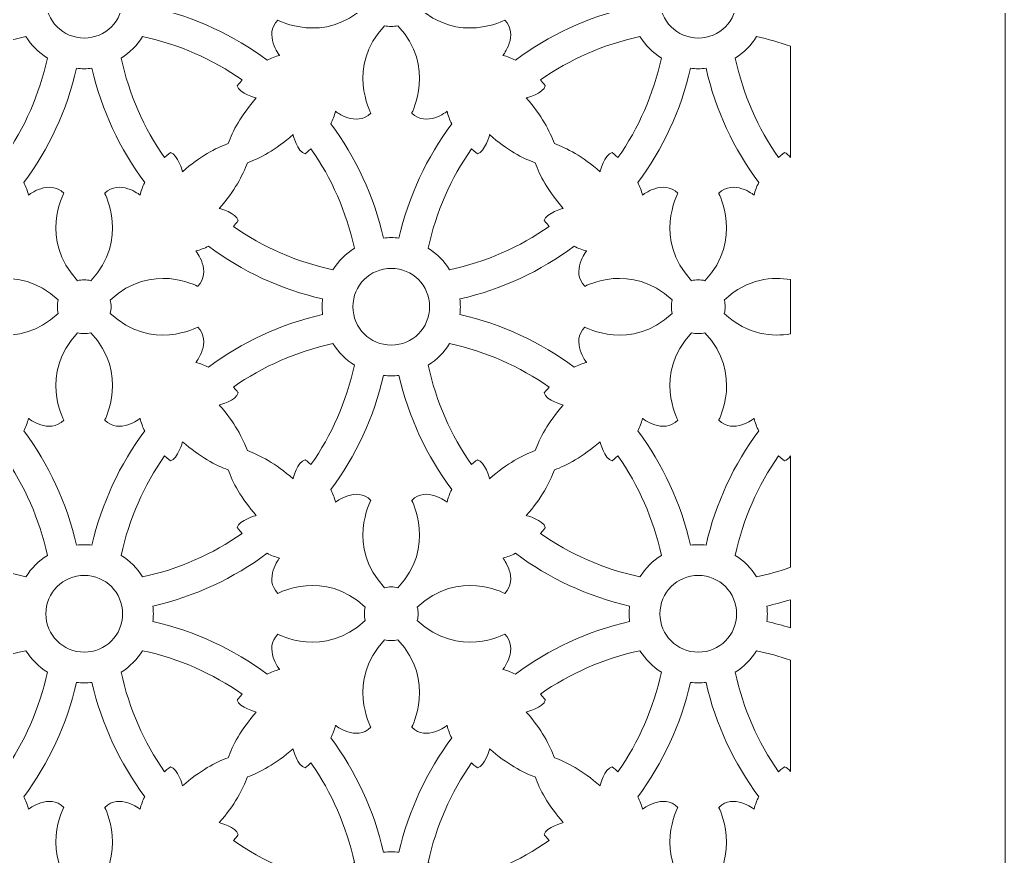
# Model space of a CAD drawing. Header units: centimetres. Extents: x -9.3 to 7.4, y -14.2 to 13.8.
# Drawn here: x 3.287 to 7.376, y -7.536 to -4.067 of the extents above; entities that cross this region are included whole.
import ezdxf

# ---------------------------------------------------------------- set-up
doc = ezdxf.new("R2010")
doc.units = ezdxf.units.CM
doc.header["$MEASUREMENT"] = 0
doc.layers.add('layer 1', color=7, linetype='Continuous')

msp = doc.modelspace()

# ---------------------------------------------------------------- linework, layer by layer
at = {"layer": 'layer 1', "color": 242, "lineweight": 9}
for points, knots in [([(7.37552, 13.84713), (4.82831, 13.84713), (2.28109, 13.84713), (-0.26612, 13.84713), (-0.26612, 13.84713), (-0.26612, 5.33379), (-0.26612, -3.17955), (-0.26612, -11.69289), (-0.26612, -11.69289), (-0.26609, -11.69289), (-0.26607, -11.69289), (-0.26605, -11.69289), (-0.26605, -11.69289), (-0.26605, -12.51932), (-0.26605, -13.34575), (-0.26605, -14.17218), (-0.26605, -14.17218), (0.03112, -14.17218), (0.32829, -14.17218), (0.62547, -14.17218), (0.62547, -14.17218), (0.62547, -14.04482), (0.62547, -13.91746), (0.62547, -13.79009), (0.62547, -13.79009), (0.93981, -13.79009), (1.25416, -13.79009), (1.56851, -13.79009), (1.56851, -13.79009), (1.56851, -13.54122), (1.56851, -13.29235), (1.56851, -13.04347), (1.56851, -13.04347), (1.69568, -13.04094), (1.82285, -13.0384), (1.95002, -13.03586), (1.95002, -13.03586), (1.97261, -13.10026), (2.0022, -13.1561), (2.05134, -13.20539), (2.05134, -13.20539), (2.09946, -13.25366), (2.14918, -13.28349), (2.20758, -13.29707), (2.20758, -13.29707), (2.28487, -13.31504), (2.3665, -13.30722), (2.42855, -13.25309), (2.42855, -13.25309), (2.48859, -13.20069), (2.52323, -13.11678), (2.53568, -13.03673), (2.53568, -13.03673), (2.57121, -13.04032), (2.60143, -13.03949), (2.62993, -13.03541), (2.62993, -13.03541), (2.77215, -13.01506), (2.83933, -12.92507), (2.85133, -12.78937), (2.85133, -12.78937), (2.85428, -12.75611), (2.85193, -12.72328), (2.84137, -12.69438), (2.84137, -12.69438), (2.84361, -12.69494), (2.84584, -12.6955), (2.84807, -12.69605), (2.84807, -12.69605), (2.89827, -12.71341), (2.94845, -12.73076), (2.99864, -12.74811), (2.99864, -12.74811), (3.02875, -13.05564), (3.26623, -13.29507), (3.55473, -13.29507), (3.55473, -13.29507), (3.84323, -13.29507), (4.08071, -13.05564), (4.11083, -12.74811), (4.11083, -12.74811), (4.16101, -12.73076), (4.2112, -12.71341), (4.26138, -12.69605), (4.26138, -12.69605), (4.26362, -12.6955), (4.26586, -12.69494), (4.26808, -12.69438), (4.26808, -12.69438), (4.25752, -12.72328), (4.25518, -12.75611), (4.25812, -12.78937), (4.25812, -12.78937), (4.27013, -12.92507), (4.33731, -13.01506), (4.47953, -13.03541), (4.47953, -13.03541), (4.50803, -13.03949), (4.53825, -13.04032), (4.57378, -13.03673), (4.57378, -13.03673), (4.58622, -13.11678), (4.62087, -13.20069), (4.68092, -13.25309), (4.68092, -13.25309), (4.74297, -13.30722), (4.82459, -13.31504), (4.90189, -13.29707), (4.90189, -13.29707), (4.96028, -13.28349), (5.01001, -13.25366), (5.05812, -13.20539), (5.05812, -13.20539), (5.10726, -13.1561), (5.13685, -13.10026), (5.15944, -13.03586), (5.15944, -13.03586), (5.28661, -13.0384), (5.41378, -13.04094), (5.54095, -13.04347), (5.54095, -13.04347), (5.54095, -13.29235), (5.54095, -13.54122), (5.54095, -13.79009), (5.54095, -13.79009), (5.8553, -13.79009), (6.16965, -13.79009), (6.48399, -13.79009), (6.48399, -13.79009), (6.48399, -13.91746), (6.48399, -14.04482), (6.48399, -14.17218), (6.48399, -14.17218), (6.78116, -14.17218), (7.07834, -14.17218), (7.37552, -14.17218), (7.37552, -14.17218), (7.37552, -13.34575), (7.37552, -12.51932), (7.37552, -11.69289), (7.37552, -11.69289), (7.37552, -3.17955), (7.37552, 5.33379), (7.37552, 13.84713)], [0, 0, 0, 0, 0.027027, 0.027027, 0.027027, 0.027027, 0.0540541, 0.0540541, 0.0540541, 0.0540541, 0.0810811, 0.0810811, 0.0810811, 0.0810811, 0.1081081, 0.1081081, 0.1081081, 0.1081081, 0.1351351, 0.1351351, 0.1351351, 0.1351351, 0.1621622, 0.1621622, 0.1621622, 0.1621622, 0.1891892, 0.1891892, 0.1891892, 0.1891892, 0.2162162, 0.2162162, 0.2162162, 0.2162162, 0.2432432, 0.2432432, 0.2432432, 0.2432432, 0.2702703, 0.2702703, 0.2702703, 0.2702703, 0.2972973, 0.2972973, 0.2972973, 0.2972973, 0.3243243, 0.3243243, 0.3243243, 0.3243243, 0.3513514, 0.3513514, 0.3513514, 0.3513514, 0.3783784, 0.3783784, 0.3783784, 0.3783784, 0.4054054, 0.4054054, 0.4054054, 0.4054054, 0.4324324, 0.4324324, 0.4324324, 0.4324324, 0.4594595, 0.4594595, 0.4594595, 0.4594595, 0.4864865, 0.4864865, 0.4864865, 0.4864865, 0.5135135, 0.5135135, 0.5135135, 0.5135135, 0.5405405, 0.5405405, 0.5405405, 0.5405405, 0.5675676, 0.5675676, 0.5675676, 0.5675676, 0.5945946, 0.5945946, 0.5945946, 0.5945946, 0.6216216, 0.6216216, 0.6216216, 0.6216216, 0.6486486, 0.6486486, 0.6486486, 0.6486486, 0.6756757, 0.6756757, 0.6756757, 0.6756757, 0.7027027, 0.7027027, 0.7027027, 0.7027027, 0.7297297, 0.7297297, 0.7297297, 0.7297297, 0.7567568, 0.7567568, 0.7567568, 0.7567568, 0.7837838, 0.7837838, 0.7837838, 0.7837838, 0.8108108, 0.8108108, 0.8108108, 0.8108108, 0.8378378, 0.8378378, 0.8378378, 0.8378378, 0.8648649, 0.8648649, 0.8648649, 0.8648649, 0.8918919, 0.8918919, 0.8918919, 0.8918919, 0.9189189, 0.9189189, 0.9189189, 0.9189189, 0.9459459, 0.9459459, 0.9459459, 0.9459459, 1, 1, 1, 1]), ([(4.31343, -3.73254), (4.17448, -3.83579), (4.0138, -3.91143), (3.83947, -3.95127), (3.83947, -3.95127), (3.84063, -3.96181), (3.84127, -3.97251), (3.84127, -3.98334), (3.84127, -3.98334), (3.84127, -3.99418), (3.84063, -4.00487), (3.83947, -4.01541), (3.83947, -4.01541), (4.0138, -4.05524), (4.17448, -4.1309), (4.31343, -4.23415), (4.31343, -4.23415), (4.32965, -4.2258), (4.34696, -4.21894), (4.36513, -4.21465), (4.36513, -4.21465), (4.36513, -4.21465), (4.29732, -4.12849), (4.35781, -4.06803), (4.35781, -4.06803), (4.35781, -4.06803), (4.54902, -4.17147), (4.72034, -4.01121), (4.72034, -4.01121), (4.71565, -3.99294), (4.71562, -3.97375), (4.72031, -3.95549), (4.72031, -3.95549), (4.54901, -3.79523), (4.35779, -3.89865), (4.35779, -3.89865), (4.35779, -3.89865), (4.29732, -3.83819), (4.36513, -3.75205), (4.36513, -3.75205), (4.36513, -3.75205), (4.34696, -3.74776), (4.32965, -3.74089), (4.31343, -3.73254)], [0, 0, 0, 0, 0.0833333, 0.0833333, 0.0833333, 0.0833333, 0.1666667, 0.1666667, 0.1666667, 0.1666667, 0.25, 0.25, 0.25, 0.25, 0.3333333, 0.3333333, 0.3333333, 0.3333333, 0.4166667, 0.4166667, 0.4166667, 0.4166667, 0.5, 0.5, 0.5, 0.5, 0.5833333, 0.5833333, 0.5833333, 0.5833333, 0.6666667, 0.6666667, 0.6666667, 0.6666667, 0.75, 0.75, 0.75, 0.75, 0.8333333, 0.8333333, 0.8333333, 0.8333333, 1, 1, 1, 1]), ([(5.34318, -4.23415), (5.48213, -4.1309), (5.64281, -4.05524), (5.81715, -4.01541), (5.81715, -4.01541), (5.81597, -4.00487), (5.81535, -3.99418), (5.81535, -3.98334), (5.81535, -3.98334), (5.81535, -3.97251), (5.81597, -3.96181), (5.81715, -3.95127), (5.81715, -3.95127), (5.64281, -3.91143), (5.48213, -3.83581), (5.34318, -3.73254), (5.34318, -3.73254), (5.32698, -3.74088), (5.30964, -3.74775), (5.29148, -3.75205), (5.29148, -3.75205), (5.29148, -3.75205), (5.35929, -3.83819), (5.29881, -3.89865), (5.29881, -3.89865), (5.29881, -3.89865), (5.1076, -3.79521), (4.93629, -3.95547), (4.93629, -3.95547), (4.94096, -3.97372), (4.94097, -3.99294), (4.93629, -4.01121), (4.93629, -4.01121), (5.10759, -4.17147), (5.29881, -4.06802), (5.29881, -4.06802), (5.29881, -4.06802), (5.35929, -4.12849), (5.29148, -4.21464), (5.29148, -4.21464), (5.29148, -4.21464), (5.30964, -4.21894), (5.32698, -4.2258), (5.34318, -4.23415)], [0, 0, 0, 0, 0.0833333, 0.0833333, 0.0833333, 0.0833333, 0.1666667, 0.1666667, 0.1666667, 0.1666667, 0.25, 0.25, 0.25, 0.25, 0.3333333, 0.3333333, 0.3333333, 0.3333333, 0.4166667, 0.4166667, 0.4166667, 0.4166667, 0.5, 0.5, 0.5, 0.5, 0.5833333, 0.5833333, 0.5833333, 0.5833333, 0.6666667, 0.6666667, 0.6666667, 0.6666667, 0.75, 0.75, 0.75, 0.75, 0.8333333, 0.8333333, 0.8333333, 0.8333333, 1, 1, 1, 1]), ([(3.55469, -4.14254), (3.46678, -4.14254), (3.3955, -4.07125), (3.3955, -3.98334), (3.3955, -3.98334), (3.3955, -3.89542), (3.46678, -3.82415), (3.55469, -3.82415), (3.55469, -3.82415), (3.64261, -3.82415), (3.71391, -3.89542), (3.71391, -3.98334), (3.71391, -3.98334), (3.71391, -4.07125), (3.64261, -4.14254), (3.55469, -4.14254)], [0, 0, 0, 0, 0.2, 0.2, 0.2, 0.2, 0.4, 0.4, 0.4, 0.4, 0.6, 0.6, 0.6, 0.6, 1, 1, 1, 1]), ([(6.10192, -4.14254), (6.18981, -4.14254), (6.26111, -4.07125), (6.26111, -3.98334), (6.26111, -3.98334), (6.26111, -3.89542), (6.18981, -3.82415), (6.10192, -3.82415), (6.10192, -3.82415), (6.01399, -3.82415), (5.9427, -3.89542), (5.9427, -3.98334), (5.9427, -3.98334), (5.9427, -4.07125), (6.01399, -4.14254), (6.10192, -4.14254)], [0, 0, 0, 0, 0.2, 0.2, 0.2, 0.2, 0.4, 0.4, 0.4, 0.4, 0.6, 0.6, 0.6, 0.6, 1, 1, 1, 1]), ([(4.8283, -4.97038), (4.83914, -4.97038), (4.84983, -4.971), (4.86035, -4.97217), (4.86035, -4.97217), (4.90019, -4.79785), (4.97584, -4.63715), (5.07911, -4.4982), (5.07911, -4.4982), (5.07076, -4.482), (5.06389, -4.46468), (5.0596, -4.44652), (5.0596, -4.44652), (5.0596, -4.44652), (4.97346, -4.51431), (4.91299, -4.45385), (4.91299, -4.45385), (4.91299, -4.45385), (5.01641, -4.26264), (4.85617, -4.09134), (4.85617, -4.09134), (4.8379, -4.09601), (4.81871, -4.096), (4.80043, -4.09131), (4.80043, -4.09131), (4.64017, -4.26261), (4.7436, -4.45385), (4.7436, -4.45385), (4.7436, -4.45385), (4.68315, -4.51431), (4.597, -4.44652), (4.597, -4.44652), (4.597, -4.44652), (4.59271, -4.46468), (4.58585, -4.482), (4.57752, -4.4982), (4.57752, -4.4982), (4.68077, -4.63715), (4.75642, -4.79785), (4.79626, -4.97217), (4.79626, -4.97217), (4.80678, -4.971), (4.81747, -4.97038), (4.8283, -4.97038)], [0, 0, 0, 0, 0.0833333, 0.0833333, 0.0833333, 0.0833333, 0.1666667, 0.1666667, 0.1666667, 0.1666667, 0.25, 0.25, 0.25, 0.25, 0.3333333, 0.3333333, 0.3333333, 0.3333333, 0.4166667, 0.4166667, 0.4166667, 0.4166667, 0.5, 0.5, 0.5, 0.5, 0.5833333, 0.5833333, 0.5833333, 0.5833333, 0.6666667, 0.6666667, 0.6666667, 0.6666667, 0.75, 0.75, 0.75, 0.75, 0.8333333, 0.8333333, 0.8333333, 0.8333333, 1, 1, 1, 1]), ([(2.89961, -4.31645), (3.02194, -4.23106), (3.16169, -4.16896), (3.31249, -4.13649), (3.31249, -4.13649), (3.3352, -4.17235), (3.36567, -4.20281), (3.40153, -4.22554), (3.40153, -4.22554), (3.36908, -4.37633), (3.30696, -4.51611), (3.22158, -4.63844), (3.22158, -4.63844), (3.20702, -4.62521), (3.19694, -4.61784), (3.19694, -4.61784), (3.19694, -4.61784), (3.16579, -4.62517), (3.14702, -4.69708), (3.14702, -4.69708), (3.14702, -4.69708), (3.07497, -4.63303), (3.0087, -4.5987), (2.95776, -4.58028), (2.95776, -4.58028), (2.93934, -4.52934), (2.905, -4.46308), (2.84096, -4.39101), (2.84096, -4.39101), (2.84096, -4.39101), (2.91287, -4.37225), (2.92021, -4.34109), (2.92021, -4.34109), (2.92021, -4.34109), (2.91284, -4.33101), (2.89961, -4.31645)], [0, 0, 0, 0, 0.1, 0.1, 0.1, 0.1, 0.2, 0.2, 0.2, 0.2, 0.3, 0.3, 0.3, 0.3, 0.4, 0.4, 0.4, 0.4, 0.5, 0.5, 0.5, 0.5, 0.6, 0.6, 0.6, 0.6, 0.7, 0.7, 0.7, 0.7, 0.8, 0.8, 0.8, 0.8, 1, 1, 1, 1]), ([(4.2098, -4.31645), (4.08748, -4.23106), (3.94771, -4.16896), (3.79691, -4.13649), (3.79691, -4.13649), (3.77418, -4.17235), (3.74371, -4.20281), (3.70787, -4.22554), (3.70787, -4.22554), (3.74032, -4.37633), (3.80244, -4.51611), (3.88782, -4.63843), (3.88782, -4.63843), (3.90238, -4.62521), (3.91245, -4.61784), (3.91245, -4.61784), (3.91245, -4.61784), (3.94361, -4.62517), (3.96237, -4.69708), (3.96237, -4.69708), (3.96237, -4.69708), (4.03444, -4.63303), (4.1007, -4.5987), (4.15166, -4.58028), (4.15166, -4.58028), (4.17006, -4.52934), (4.20439, -4.46308), (4.26844, -4.39101), (4.26844, -4.39101), (4.26844, -4.39101), (4.19653, -4.37225), (4.1892, -4.34109), (4.1892, -4.34109), (4.1892, -4.34109), (4.19658, -4.33101), (4.2098, -4.31645)], [0, 0, 0, 0, 0.1, 0.1, 0.1, 0.1, 0.2, 0.2, 0.2, 0.2, 0.3, 0.3, 0.3, 0.3, 0.4, 0.4, 0.4, 0.4, 0.5, 0.5, 0.5, 0.5, 0.6, 0.6, 0.6, 0.6, 0.7, 0.7, 0.7, 0.7, 0.8, 0.8, 0.8, 0.8, 1, 1, 1, 1]), ([(5.44682, -4.31645), (5.56914, -4.23106), (5.70892, -4.16896), (5.85969, -4.13649), (5.85969, -4.13649), (5.88242, -4.17235), (5.9129, -4.20281), (5.94874, -4.22554), (5.94874, -4.22554), (5.91628, -4.37633), (5.85417, -4.51611), (5.76879, -4.63844), (5.76879, -4.63844), (5.75422, -4.62521), (5.74416, -4.61784), (5.74416, -4.61784), (5.74416, -4.61784), (5.71301, -4.62517), (5.69422, -4.69708), (5.69422, -4.69708), (5.69422, -4.69708), (5.62217, -4.63303), (5.55592, -4.5987), (5.50497, -4.58028), (5.50497, -4.58028), (5.48656, -4.52934), (5.45221, -4.46308), (5.38816, -4.39101), (5.38816, -4.39101), (5.38816, -4.39101), (5.46009, -4.37225), (5.46742, -4.34109), (5.46742, -4.34109), (5.46742, -4.34109), (5.46004, -4.33101), (5.44682, -4.31645)], [0, 0, 0, 0, 0.1, 0.1, 0.1, 0.1, 0.2, 0.2, 0.2, 0.2, 0.3, 0.3, 0.3, 0.3, 0.4, 0.4, 0.4, 0.4, 0.5, 0.5, 0.5, 0.5, 0.6, 0.6, 0.6, 0.6, 0.7, 0.7, 0.7, 0.7, 0.8, 0.8, 0.8, 0.8, 1, 1, 1, 1]), ([(6.484, -4.6379), (6.484, -4.48396), (6.484, -4.33003), (6.484, -4.17611), (6.484, -4.17611), (6.43861, -4.16005), (6.39191, -4.14679), (6.34412, -4.13649), (6.34412, -4.13649), (6.32141, -4.17235), (6.29094, -4.20281), (6.25508, -4.22554), (6.25508, -4.22554), (6.28753, -4.37633), (6.34966, -4.51611), (6.43504, -4.63843), (6.43504, -4.63843), (6.4496, -4.62521), (6.45966, -4.61784), (6.45966, -4.61784), (6.45966, -4.61784), (6.46892, -4.62001), (6.4771, -4.62789), (6.484, -4.6379)], [0, 0, 0, 0, 0.1428571, 0.1428571, 0.1428571, 0.1428571, 0.2857143, 0.2857143, 0.2857143, 0.2857143, 0.4285714, 0.4285714, 0.4285714, 0.4285714, 0.5714286, 0.5714286, 0.5714286, 0.5714286, 0.7142857, 0.7142857, 0.7142857, 0.7142857, 1, 1, 1, 1]), ([(3.30389, -4.74205), (3.40714, -4.60312), (3.48278, -4.44242), (3.52263, -4.2681), (3.52263, -4.2681), (3.53315, -4.26927), (3.54385, -4.26991), (3.55469, -4.26991), (3.55469, -4.26991), (3.56554, -4.26991), (3.57624, -4.26929), (3.58678, -4.2681), (3.58678, -4.2681), (3.62661, -4.44242), (3.70227, -4.60312), (3.80551, -4.74205), (3.80551, -4.74205), (3.79716, -4.75827), (3.7903, -4.77559), (3.786, -4.79377), (3.786, -4.79377), (3.786, -4.79377), (3.69986, -4.72596), (3.63939, -4.78645), (3.63939, -4.78645), (3.63939, -4.78645), (3.74283, -4.97766), (3.58258, -5.14897), (3.58258, -5.14897), (3.56431, -5.14429), (3.54511, -5.14429), (3.52684, -5.14897), (3.52684, -5.14897), (3.36657, -4.97767), (3.47003, -4.78645), (3.47003, -4.78645), (3.47003, -4.78645), (3.40954, -4.72596), (3.32341, -4.79377), (3.32341, -4.79377), (3.32341, -4.79377), (3.31911, -4.77559), (3.31224, -4.75827), (3.30389, -4.74205)], [0, 0, 0, 0, 0.0833333, 0.0833333, 0.0833333, 0.0833333, 0.1666667, 0.1666667, 0.1666667, 0.1666667, 0.25, 0.25, 0.25, 0.25, 0.3333333, 0.3333333, 0.3333333, 0.3333333, 0.4166667, 0.4166667, 0.4166667, 0.4166667, 0.5, 0.5, 0.5, 0.5, 0.5833333, 0.5833333, 0.5833333, 0.5833333, 0.6666667, 0.6666667, 0.6666667, 0.6666667, 0.75, 0.75, 0.75, 0.75, 0.8333333, 0.8333333, 0.8333333, 0.8333333, 1, 1, 1, 1]), ([(5.8511, -4.74207), (5.95434, -4.60312), (6.03, -4.44242), (6.06983, -4.2681), (6.06983, -4.2681), (6.08037, -4.26929), (6.09106, -4.26991), (6.10192, -4.26991), (6.10192, -4.26991), (6.11276, -4.26991), (6.12344, -4.26929), (6.13399, -4.2681), (6.13399, -4.2681), (6.17382, -4.44242), (6.24947, -4.60312), (6.35272, -4.74205), (6.35272, -4.74205), (6.34437, -4.75827), (6.3375, -4.77559), (6.3332, -4.79377), (6.3332, -4.79377), (6.3332, -4.79377), (6.24707, -4.72596), (6.18659, -4.78645), (6.18659, -4.78645), (6.18659, -4.78645), (6.29004, -4.97766), (6.12978, -5.14897), (6.12978, -5.14897), (6.11152, -5.14429), (6.09231, -5.14429), (6.07406, -5.14897), (6.07406, -5.14897), (5.91378, -4.97767), (6.01723, -4.78645), (6.01723, -4.78645), (6.01723, -4.78645), (5.95675, -4.72596), (5.87061, -4.79377), (5.87061, -4.79377), (5.87061, -4.79377), (5.86631, -4.77559), (5.85946, -4.75827), (5.8511, -4.74207)], [0, 0, 0, 0, 0.0833333, 0.0833333, 0.0833333, 0.0833333, 0.1666667, 0.1666667, 0.1666667, 0.1666667, 0.25, 0.25, 0.25, 0.25, 0.3333333, 0.3333333, 0.3333333, 0.3333333, 0.4166667, 0.4166667, 0.4166667, 0.4166667, 0.5, 0.5, 0.5, 0.5, 0.5833333, 0.5833333, 0.5833333, 0.5833333, 0.6666667, 0.6666667, 0.6666667, 0.6666667, 0.75, 0.75, 0.75, 0.75, 0.8333333, 0.8333333, 0.8333333, 0.8333333, 1, 1, 1, 1]), ([(4.5861, -5.1038), (4.60883, -5.06794), (4.6393, -5.03745), (4.67517, -5.01472), (4.67517, -5.01472), (4.6427, -4.86393), (4.58058, -4.72418), (4.4952, -4.60185), (4.4952, -4.60185), (4.48063, -4.61506), (4.47056, -4.62245), (4.47056, -4.62245), (4.47056, -4.62245), (4.4394, -4.61512), (4.42064, -4.54319), (4.42064, -4.54319), (4.42064, -4.54319), (4.34857, -4.60725), (4.28231, -4.64159), (4.23137, -4.66001), (4.23137, -4.66001), (4.21295, -4.71096), (4.1786, -4.77722), (4.11455, -4.84927), (4.11455, -4.84927), (4.11455, -4.84927), (4.18648, -4.86804), (4.19381, -4.89919), (4.19381, -4.89919), (4.19381, -4.89919), (4.18643, -4.90927), (4.17321, -4.92384), (4.17321, -4.92384), (4.29554, -5.00921), (4.43531, -5.07134), (4.5861, -5.1038)], [0, 0, 0, 0, 0.1, 0.1, 0.1, 0.1, 0.2, 0.2, 0.2, 0.2, 0.3, 0.3, 0.3, 0.3, 0.4, 0.4, 0.4, 0.4, 0.5, 0.5, 0.5, 0.5, 0.6, 0.6, 0.6, 0.6, 0.7, 0.7, 0.7, 0.7, 0.8, 0.8, 0.8, 0.8, 1, 1, 1, 1]), ([(5.07052, -5.1038), (5.04778, -5.06794), (5.01731, -5.03745), (4.98145, -5.01472), (4.98145, -5.01472), (5.01391, -4.86393), (5.07604, -4.72418), (5.16142, -4.60185), (5.16142, -4.60185), (5.17597, -4.61508), (5.18605, -4.62245), (5.18605, -4.62245), (5.18605, -4.62245), (5.21721, -4.61512), (5.23599, -4.54319), (5.23599, -4.54319), (5.23599, -4.54319), (5.30804, -4.60725), (5.3743, -4.64159), (5.42526, -4.66001), (5.42526, -4.66001), (5.44367, -4.71096), (5.478, -4.77722), (5.54205, -4.84927), (5.54205, -4.84927), (5.54205, -4.84927), (5.47013, -4.86804), (5.4628, -4.89919), (5.4628, -4.89919), (5.4628, -4.89919), (5.47017, -4.90927), (5.4834, -4.92384), (5.4834, -4.92384), (5.36107, -5.00922), (5.2213, -5.07134), (5.07052, -5.1038)], [0, 0, 0, 0, 0.1, 0.1, 0.1, 0.1, 0.2, 0.2, 0.2, 0.2, 0.3, 0.3, 0.3, 0.3, 0.4, 0.4, 0.4, 0.4, 0.5, 0.5, 0.5, 0.5, 0.6, 0.6, 0.6, 0.6, 0.7, 0.7, 0.7, 0.7, 0.8, 0.8, 0.8, 0.8, 1, 1, 1, 1]), ([(2.56766, -5.25694), (2.56766, -5.2461), (2.56702, -5.2354), (2.56586, -5.22489), (2.56586, -5.22489), (2.74019, -5.18504), (2.90088, -5.1094), (3.03982, -5.00614), (3.03982, -5.00614), (3.05603, -5.01449), (3.07337, -5.02135), (3.09153, -5.02565), (3.09153, -5.02565), (3.09153, -5.02565), (3.02371, -5.11179), (3.08421, -5.17226), (3.08421, -5.17226), (3.08421, -5.17226), (3.27541, -5.06881), (3.44672, -5.22907), (3.44672, -5.22907), (3.44204, -5.24733), (3.44204, -5.26655), (3.44672, -5.28481), (3.44672, -5.28481), (3.27543, -5.44508), (3.08421, -5.34162), (3.08421, -5.34162), (3.08421, -5.34162), (3.02371, -5.4021), (3.09153, -5.48824), (3.09153, -5.48824), (3.09153, -5.48824), (3.07337, -5.49253), (3.05603, -5.49939), (3.03982, -5.50776), (3.03982, -5.50776), (2.90087, -5.40449), (2.74019, -5.32884), (2.56586, -5.289), (2.56586, -5.289), (2.56702, -5.27848), (2.56766, -5.26778), (2.56766, -5.25694)], [0, 0, 0, 0, 0.0833333, 0.0833333, 0.0833333, 0.0833333, 0.1666667, 0.1666667, 0.1666667, 0.1666667, 0.25, 0.25, 0.25, 0.25, 0.3333333, 0.3333333, 0.3333333, 0.3333333, 0.4166667, 0.4166667, 0.4166667, 0.4166667, 0.5, 0.5, 0.5, 0.5, 0.5833333, 0.5833333, 0.5833333, 0.5833333, 0.6666667, 0.6666667, 0.6666667, 0.6666667, 0.75, 0.75, 0.75, 0.75, 0.8333333, 0.8333333, 0.8333333, 0.8333333, 1, 1, 1, 1]), ([(4.06958, -5.00614), (4.20852, -5.1094), (4.36921, -5.18504), (4.54354, -5.22489), (4.54354, -5.22489), (4.54236, -5.2354), (4.54174, -5.2461), (4.54174, -5.25694), (4.54174, -5.25694), (4.54174, -5.26778), (4.54236, -5.27848), (4.54354, -5.289), (4.54354, -5.289), (4.36921, -5.32884), (4.20852, -5.40448), (4.06958, -5.50776), (4.06958, -5.50776), (4.05338, -5.49939), (4.03604, -5.49253), (4.01788, -5.48824), (4.01788, -5.48824), (4.01788, -5.48824), (4.08567, -5.4021), (4.0252, -5.34163), (4.0252, -5.34163), (4.0252, -5.34163), (3.83399, -5.44508), (3.66267, -5.28481), (3.66267, -5.28481), (3.66736, -5.26655), (3.66737, -5.24736), (3.66269, -5.22909), (3.66269, -5.22909), (3.83399, -5.06883), (4.0252, -5.17226), (4.0252, -5.17226), (4.0252, -5.17226), (4.08567, -5.11179), (4.01788, -5.02565), (4.01788, -5.02565), (4.01788, -5.02565), (4.03604, -5.02135), (4.05338, -5.01449), (4.06958, -5.00614)], [0, 0, 0, 0, 0.0833333, 0.0833333, 0.0833333, 0.0833333, 0.1666667, 0.1666667, 0.1666667, 0.1666667, 0.25, 0.25, 0.25, 0.25, 0.3333333, 0.3333333, 0.3333333, 0.3333333, 0.4166667, 0.4166667, 0.4166667, 0.4166667, 0.5, 0.5, 0.5, 0.5, 0.5833333, 0.5833333, 0.5833333, 0.5833333, 0.6666667, 0.6666667, 0.6666667, 0.6666667, 0.75, 0.75, 0.75, 0.75, 0.8333333, 0.8333333, 0.8333333, 0.8333333, 1, 1, 1, 1]), ([(5.11487, -5.25694), (5.11487, -5.2461), (5.11425, -5.2354), (5.11306, -5.22489), (5.11306, -5.22489), (5.2874, -5.18504), (5.44809, -5.1094), (5.58703, -5.00614), (5.58703, -5.00614), (5.60324, -5.01449), (5.62057, -5.02135), (5.63873, -5.02565), (5.63873, -5.02565), (5.63873, -5.02565), (5.57093, -5.11179), (5.63141, -5.17226), (5.63141, -5.17226), (5.63141, -5.17226), (5.82261, -5.06881), (5.99395, -5.22907), (5.99395, -5.22907), (5.98926, -5.24733), (5.98925, -5.26655), (5.99395, -5.28481), (5.99395, -5.28481), (5.82263, -5.44508), (5.63141, -5.34162), (5.63141, -5.34162), (5.63141, -5.34162), (5.57093, -5.4021), (5.63873, -5.48824), (5.63873, -5.48824), (5.63873, -5.48824), (5.62057, -5.49253), (5.60324, -5.49939), (5.58703, -5.50776), (5.58703, -5.50776), (5.44808, -5.40449), (5.2874, -5.32884), (5.11306, -5.289), (5.11306, -5.289), (5.11425, -5.27848), (5.11487, -5.26778), (5.11487, -5.25694)], [0, 0, 0, 0, 0.0833333, 0.0833333, 0.0833333, 0.0833333, 0.1666667, 0.1666667, 0.1666667, 0.1666667, 0.25, 0.25, 0.25, 0.25, 0.3333333, 0.3333333, 0.3333333, 0.3333333, 0.4166667, 0.4166667, 0.4166667, 0.4166667, 0.5, 0.5, 0.5, 0.5, 0.5833333, 0.5833333, 0.5833333, 0.5833333, 0.6666667, 0.6666667, 0.6666667, 0.6666667, 0.75, 0.75, 0.75, 0.75, 0.8333333, 0.8333333, 0.8333333, 0.8333333, 1, 1, 1, 1]), ([(4.6691, -5.25694), (4.6691, -5.16903), (4.7404, -5.09774), (4.8283, -5.09774), (4.8283, -5.09774), (4.91623, -5.09774), (4.9875, -5.16903), (4.9875, -5.25694), (4.9875, -5.25694), (4.9875, -5.34485), (4.91623, -5.41615), (4.8283, -5.41615), (4.8283, -5.41615), (4.7404, -5.41615), (4.6691, -5.34485), (4.6691, -5.25694)], [0, 0, 0, 0, 0.2, 0.2, 0.2, 0.2, 0.4, 0.4, 0.4, 0.4, 0.6, 0.6, 0.6, 0.6, 1, 1, 1, 1]), ([(6.484, -5.36966), (6.484, -5.29451), (6.484, -5.21937), (6.484, -5.14422), (6.484, -5.14422), (6.4125, -5.13203), (6.30794, -5.13736), (6.2099, -5.22909), (6.2099, -5.22909), (6.21459, -5.24736), (6.21456, -5.26655), (6.20987, -5.28481), (6.20987, -5.28481), (6.30794, -5.37654), (6.41248, -5.38187), (6.484, -5.36966)], [0, 0, 0, 0, 0.2, 0.2, 0.2, 0.2, 0.4, 0.4, 0.4, 0.4, 0.6, 0.6, 0.6, 0.6, 1, 1, 1, 1]), ([(3.80551, -5.77184), (3.70227, -5.91078), (3.62661, -6.07145), (3.58678, -6.24579), (3.58678, -6.24579), (3.57624, -6.24461), (3.56554, -6.24399), (3.55469, -6.24399), (3.55469, -6.24399), (3.54385, -6.24399), (3.53315, -6.24461), (3.52263, -6.24579), (3.52263, -6.24579), (3.48278, -6.07145), (3.40716, -5.91077), (3.30389, -5.77183), (3.30389, -5.77183), (3.31224, -5.75563), (3.31911, -5.73828), (3.32341, -5.72012), (3.32341, -5.72012), (3.32341, -5.72012), (3.40954, -5.78792), (3.47002, -5.72744), (3.47002, -5.72744), (3.47002, -5.72744), (3.36658, -5.53625), (3.52684, -5.36494), (3.52684, -5.36494), (3.54511, -5.36962), (3.5643, -5.36961), (3.58256, -5.36491), (3.58256, -5.36491), (3.74284, -5.53622), (3.63939, -5.72744), (3.63939, -5.72744), (3.63939, -5.72744), (3.69986, -5.78792), (3.786, -5.72012), (3.786, -5.72012), (3.786, -5.72012), (3.7903, -5.73828), (3.79716, -5.75563), (3.80551, -5.77184)], [0, 0, 0, 0, 0.0833333, 0.0833333, 0.0833333, 0.0833333, 0.1666667, 0.1666667, 0.1666667, 0.1666667, 0.25, 0.25, 0.25, 0.25, 0.3333333, 0.3333333, 0.3333333, 0.3333333, 0.4166667, 0.4166667, 0.4166667, 0.4166667, 0.5, 0.5, 0.5, 0.5, 0.5833333, 0.5833333, 0.5833333, 0.5833333, 0.6666667, 0.6666667, 0.6666667, 0.6666667, 0.75, 0.75, 0.75, 0.75, 0.8333333, 0.8333333, 0.8333333, 0.8333333, 1, 1, 1, 1]), ([(6.35272, -5.77184), (6.24947, -5.91078), (6.17382, -6.07145), (6.13399, -6.24579), (6.13399, -6.24579), (6.12344, -6.24461), (6.11276, -6.24399), (6.10192, -6.24399), (6.10192, -6.24399), (6.09106, -6.24399), (6.08037, -6.24461), (6.06983, -6.24579), (6.06983, -6.24579), (6.03, -6.07145), (5.95436, -5.91077), (5.8511, -5.77183), (5.8511, -5.77183), (5.85946, -5.75563), (5.86631, -5.73828), (5.87061, -5.72012), (5.87061, -5.72012), (5.87061, -5.72012), (5.95675, -5.78792), (6.01722, -5.72744), (6.01722, -5.72744), (6.01722, -5.72744), (5.9138, -5.53625), (6.07405, -5.36494), (6.07405, -5.36494), (6.09231, -5.36962), (6.11151, -5.36961), (6.12978, -5.36491), (6.12978, -5.36491), (6.29005, -5.53622), (6.18661, -5.72744), (6.18661, -5.72744), (6.18661, -5.72744), (6.24707, -5.78792), (6.3332, -5.72012), (6.3332, -5.72012), (6.3332, -5.72012), (6.3375, -5.73828), (6.34437, -5.75563), (6.35272, -5.77184)], [0, 0, 0, 0, 0.0833333, 0.0833333, 0.0833333, 0.0833333, 0.1666667, 0.1666667, 0.1666667, 0.1666667, 0.25, 0.25, 0.25, 0.25, 0.3333333, 0.3333333, 0.3333333, 0.3333333, 0.4166667, 0.4166667, 0.4166667, 0.4166667, 0.5, 0.5, 0.5, 0.5, 0.5833333, 0.5833333, 0.5833333, 0.5833333, 0.6666667, 0.6666667, 0.6666667, 0.6666667, 0.75, 0.75, 0.75, 0.75, 0.8333333, 0.8333333, 0.8333333, 0.8333333, 1, 1, 1, 1]), ([(4.5861, -5.4101), (4.60883, -5.44596), (4.6393, -5.47645), (4.67517, -5.49917), (4.67517, -5.49917), (4.6427, -5.64996), (4.58058, -5.78972), (4.4952, -5.91205), (4.4952, -5.91205), (4.48063, -5.89882), (4.47056, -5.89145), (4.47056, -5.89145), (4.47056, -5.89145), (4.4394, -5.89877), (4.42064, -5.97069), (4.42064, -5.97069), (4.42064, -5.97069), (4.34857, -5.90665), (4.28232, -5.87231), (4.23137, -5.85389), (4.23137, -5.85389), (4.21295, -5.80294), (4.1786, -5.73668), (4.11455, -5.66462), (4.11455, -5.66462), (4.11455, -5.66462), (4.18648, -5.64586), (4.19381, -5.6147), (4.19381, -5.6147), (4.19381, -5.6147), (4.18643, -5.60463), (4.17321, -5.59006), (4.17321, -5.59006), (4.29554, -5.50468), (4.43531, -5.44256), (4.5861, -5.4101)], [0, 0, 0, 0, 0.1, 0.1, 0.1, 0.1, 0.2, 0.2, 0.2, 0.2, 0.3, 0.3, 0.3, 0.3, 0.4, 0.4, 0.4, 0.4, 0.5, 0.5, 0.5, 0.5, 0.6, 0.6, 0.6, 0.6, 0.7, 0.7, 0.7, 0.7, 0.8, 0.8, 0.8, 0.8, 1, 1, 1, 1]), ([(5.07052, -5.4101), (5.04778, -5.44596), (5.01731, -5.47645), (4.98145, -5.49917), (4.98145, -5.49917), (5.01391, -5.64996), (5.07604, -5.78972), (5.16142, -5.91205), (5.16142, -5.91205), (5.17597, -5.89882), (5.18605, -5.89145), (5.18605, -5.89145), (5.18605, -5.89145), (5.21721, -5.89877), (5.23599, -5.97069), (5.23599, -5.97069), (5.23599, -5.97069), (5.30804, -5.90665), (5.3743, -5.87231), (5.42526, -5.85389), (5.42526, -5.85389), (5.44367, -5.80294), (5.478, -5.73668), (5.54205, -5.66462), (5.54205, -5.66462), (5.54205, -5.66462), (5.47013, -5.64586), (5.4628, -5.6147), (5.4628, -5.6147), (5.4628, -5.6147), (5.47017, -5.60463), (5.4834, -5.59006), (5.4834, -5.59006), (5.36107, -5.50468), (5.2213, -5.44256), (5.07052, -5.4101)], [0, 0, 0, 0, 0.1, 0.1, 0.1, 0.1, 0.2, 0.2, 0.2, 0.2, 0.3, 0.3, 0.3, 0.3, 0.4, 0.4, 0.4, 0.4, 0.5, 0.5, 0.5, 0.5, 0.6, 0.6, 0.6, 0.6, 0.7, 0.7, 0.7, 0.7, 0.8, 0.8, 0.8, 0.8, 1, 1, 1, 1]), ([(4.8283, -5.54351), (4.83914, -5.54351), (4.84983, -5.54288), (4.86035, -5.54171), (4.86035, -5.54171), (4.90019, -5.71605), (4.97584, -5.87673), (5.07911, -6.01569), (5.07911, -6.01569), (5.07076, -6.0319), (5.06389, -6.0492), (5.0596, -6.06736), (5.0596, -6.06736), (5.0596, -6.06736), (4.97346, -5.99957), (4.91297, -6.06004), (4.91297, -6.06004), (4.91297, -6.06004), (5.01644, -6.25126), (4.85616, -6.42257), (4.85616, -6.42257), (4.8379, -6.4179), (4.8187, -6.41789), (4.80043, -6.42259), (4.80043, -6.42259), (4.64017, -6.25126), (4.74362, -6.06004), (4.74362, -6.06004), (4.74362, -6.06004), (4.68315, -5.99957), (4.597, -6.06737), (4.597, -6.06737), (4.597, -6.06737), (4.59271, -6.0492), (4.58585, -6.0319), (4.57752, -6.01569), (4.57752, -6.01569), (4.68077, -5.87675), (4.75642, -5.71605), (4.79626, -5.54171), (4.79626, -5.54171), (4.80678, -5.54288), (4.81747, -5.54351), (4.8283, -5.54351)], [0, 0, 0, 0, 0.0833333, 0.0833333, 0.0833333, 0.0833333, 0.1666667, 0.1666667, 0.1666667, 0.1666667, 0.25, 0.25, 0.25, 0.25, 0.3333333, 0.3333333, 0.3333333, 0.3333333, 0.4166667, 0.4166667, 0.4166667, 0.4166667, 0.5, 0.5, 0.5, 0.5, 0.5833333, 0.5833333, 0.5833333, 0.5833333, 0.6666667, 0.6666667, 0.6666667, 0.6666667, 0.75, 0.75, 0.75, 0.75, 0.8333333, 0.8333333, 0.8333333, 0.8333333, 1, 1, 1, 1]), ([(2.8996, -6.19744), (3.02194, -6.28281), (3.16169, -6.34494), (3.31249, -6.37739), (3.31249, -6.37739), (3.3352, -6.34153), (3.36567, -6.31107), (3.40153, -6.28834), (3.40153, -6.28834), (3.36908, -6.13756), (3.30696, -5.99779), (3.22158, -5.87546), (3.22158, -5.87546), (3.20702, -5.88868), (3.19694, -5.89606), (3.19694, -5.89606), (3.19694, -5.89606), (3.16579, -5.88873), (3.14702, -5.81682), (3.14702, -5.81682), (3.14702, -5.81682), (3.07497, -5.88085), (3.0087, -5.9152), (2.95776, -5.9336), (2.95776, -5.9336), (2.93934, -5.98456), (2.905, -6.05081), (2.84096, -6.12286), (2.84096, -6.12286), (2.84096, -6.12286), (2.91287, -6.14163), (2.92021, -6.17279), (2.92021, -6.17279), (2.92021, -6.17279), (2.91282, -6.18287), (2.8996, -6.19744)], [0, 0, 0, 0, 0.1, 0.1, 0.1, 0.1, 0.2, 0.2, 0.2, 0.2, 0.3, 0.3, 0.3, 0.3, 0.4, 0.4, 0.4, 0.4, 0.5, 0.5, 0.5, 0.5, 0.6, 0.6, 0.6, 0.6, 0.7, 0.7, 0.7, 0.7, 0.8, 0.8, 0.8, 0.8, 1, 1, 1, 1]), ([(4.2098, -6.19744), (4.08748, -6.28281), (3.94771, -6.34494), (3.79691, -6.37739), (3.79691, -6.37739), (3.77418, -6.34155), (3.74371, -6.31107), (3.70787, -6.28834), (3.70787, -6.28834), (3.74032, -6.13756), (3.80244, -5.99779), (3.88782, -5.87546), (3.88782, -5.87546), (3.90238, -5.88869), (3.91245, -5.89606), (3.91245, -5.89606), (3.91245, -5.89606), (3.94361, -5.88873), (3.96237, -5.81682), (3.96237, -5.81682), (3.96237, -5.81682), (4.03444, -5.88085), (4.1007, -5.9152), (4.15164, -5.9336), (4.15164, -5.9336), (4.17006, -5.98456), (4.20439, -6.05081), (4.26844, -6.12286), (4.26844, -6.12286), (4.26844, -6.12286), (4.19653, -6.14163), (4.1892, -6.17281), (4.1892, -6.17281), (4.1892, -6.17281), (4.19658, -6.18287), (4.2098, -6.19744)], [0, 0, 0, 0, 0.1, 0.1, 0.1, 0.1, 0.2, 0.2, 0.2, 0.2, 0.3, 0.3, 0.3, 0.3, 0.4, 0.4, 0.4, 0.4, 0.5, 0.5, 0.5, 0.5, 0.6, 0.6, 0.6, 0.6, 0.7, 0.7, 0.7, 0.7, 0.8, 0.8, 0.8, 0.8, 1, 1, 1, 1]), ([(5.44681, -6.19744), (5.56914, -6.28281), (5.70892, -6.34494), (5.85969, -6.37739), (5.85969, -6.37739), (5.88242, -6.34155), (5.9129, -6.31107), (5.94874, -6.28834), (5.94874, -6.28834), (5.91628, -6.13756), (5.85417, -5.99779), (5.76879, -5.87546), (5.76879, -5.87546), (5.75422, -5.88868), (5.74416, -5.89606), (5.74416, -5.89606), (5.74416, -5.89606), (5.71301, -5.88873), (5.69422, -5.81682), (5.69422, -5.81682), (5.69422, -5.81682), (5.62217, -5.88085), (5.55592, -5.9152), (5.50497, -5.9336), (5.50497, -5.9336), (5.48656, -5.98456), (5.45221, -6.05081), (5.38816, -6.12286), (5.38816, -6.12286), (5.38816, -6.12286), (5.46009, -6.14163), (5.46741, -6.17279), (5.46741, -6.17279), (5.46741, -6.17279), (5.46004, -6.18287), (5.44681, -6.19744)], [0, 0, 0, 0, 0.1, 0.1, 0.1, 0.1, 0.2, 0.2, 0.2, 0.2, 0.3, 0.3, 0.3, 0.3, 0.4, 0.4, 0.4, 0.4, 0.5, 0.5, 0.5, 0.5, 0.6, 0.6, 0.6, 0.6, 0.7, 0.7, 0.7, 0.7, 0.8, 0.8, 0.8, 0.8, 1, 1, 1, 1]), ([(6.484, -6.33779), (6.484, -6.18385), (6.484, -6.02992), (6.484, -5.876), (6.484, -5.876), (6.4771, -5.88599), (6.46892, -5.89389), (6.45966, -5.89606), (6.45966, -5.89606), (6.45966, -5.89606), (6.4496, -5.88869), (6.43504, -5.87546), (6.43504, -5.87546), (6.34966, -5.99779), (6.28753, -6.13756), (6.25508, -6.28834), (6.25508, -6.28834), (6.29094, -6.31107), (6.32141, -6.34155), (6.34412, -6.37739), (6.34412, -6.37739), (6.39191, -6.36711), (6.43861, -6.35384), (6.484, -6.33779)], [0, 0, 0, 0, 0.1428571, 0.1428571, 0.1428571, 0.1428571, 0.2857143, 0.2857143, 0.2857143, 0.2857143, 0.4285714, 0.4285714, 0.4285714, 0.4285714, 0.5714286, 0.5714286, 0.5714286, 0.5714286, 0.7142857, 0.7142857, 0.7142857, 0.7142857, 1, 1, 1, 1]), ([(4.31343, -6.78136), (4.17448, -6.6781), (4.0138, -6.60245), (3.83947, -6.56261), (3.83947, -6.56261), (3.84063, -6.55208), (3.84127, -6.54139), (3.84127, -6.53055), (3.84127, -6.53055), (3.84127, -6.51972), (3.84063, -6.50902), (3.83947, -6.49848), (3.83947, -6.49848), (4.0138, -6.45865), (4.17448, -6.38299), (4.31343, -6.27974), (4.31343, -6.27974), (4.32965, -6.2881), (4.34696, -6.29496), (4.36513, -6.29925), (4.36513, -6.29925), (4.36513, -6.29925), (4.29732, -6.38539), (4.35779, -6.44585), (4.35779, -6.44585), (4.35779, -6.44585), (4.54901, -6.34243), (4.72031, -6.5027), (4.72031, -6.5027), (4.71562, -6.52095), (4.71565, -6.54015), (4.72034, -6.55842), (4.72034, -6.55842), (4.54902, -6.71868), (4.35781, -6.61524), (4.35781, -6.61524), (4.35781, -6.61524), (4.29732, -6.67571), (4.36513, -6.76185), (4.36513, -6.76185), (4.36513, -6.76185), (4.34696, -6.76614), (4.32965, -6.77301), (4.31343, -6.78136)], [0, 0, 0, 0, 0.0833333, 0.0833333, 0.0833333, 0.0833333, 0.1666667, 0.1666667, 0.1666667, 0.1666667, 0.25, 0.25, 0.25, 0.25, 0.3333333, 0.3333333, 0.3333333, 0.3333333, 0.4166667, 0.4166667, 0.4166667, 0.4166667, 0.5, 0.5, 0.5, 0.5, 0.5833333, 0.5833333, 0.5833333, 0.5833333, 0.6666667, 0.6666667, 0.6666667, 0.6666667, 0.75, 0.75, 0.75, 0.75, 0.8333333, 0.8333333, 0.8333333, 0.8333333, 1, 1, 1, 1]), ([(5.34318, -6.27974), (5.48213, -6.38301), (5.64281, -6.45865), (5.81715, -6.49848), (5.81715, -6.49848), (5.81597, -6.50902), (5.81535, -6.51972), (5.81535, -6.53055), (5.81535, -6.53055), (5.81535, -6.54139), (5.81597, -6.55208), (5.81715, -6.56261), (5.81715, -6.56261), (5.64281, -6.60245), (5.48213, -6.6781), (5.34318, -6.78136), (5.34318, -6.78136), (5.32698, -6.77301), (5.30964, -6.76614), (5.29148, -6.76184), (5.29148, -6.76184), (5.29148, -6.76184), (5.35929, -6.67571), (5.29881, -6.61523), (5.29881, -6.61523), (5.29881, -6.61523), (5.10759, -6.71868), (4.93629, -6.55842), (4.93629, -6.55842), (4.94097, -6.54015), (4.94096, -6.52093), (4.93629, -6.50268), (4.93629, -6.50268), (5.1076, -6.34241), (5.29881, -6.44585), (5.29881, -6.44585), (5.29881, -6.44585), (5.35929, -6.38539), (5.29148, -6.29925), (5.29148, -6.29925), (5.29148, -6.29925), (5.30964, -6.29495), (5.32698, -6.2881), (5.34318, -6.27974)], [0, 0, 0, 0, 0.0833333, 0.0833333, 0.0833333, 0.0833333, 0.1666667, 0.1666667, 0.1666667, 0.1666667, 0.25, 0.25, 0.25, 0.25, 0.3333333, 0.3333333, 0.3333333, 0.3333333, 0.4166667, 0.4166667, 0.4166667, 0.4166667, 0.5, 0.5, 0.5, 0.5, 0.5833333, 0.5833333, 0.5833333, 0.5833333, 0.6666667, 0.6666667, 0.6666667, 0.6666667, 0.75, 0.75, 0.75, 0.75, 0.8333333, 0.8333333, 0.8333333, 0.8333333, 1, 1, 1, 1]), ([(3.55469, -6.37135), (3.46678, -6.37135), (3.3955, -6.44265), (3.3955, -6.53055), (3.3955, -6.53055), (3.3955, -6.61845), (3.46678, -6.68974), (3.55469, -6.68974), (3.55469, -6.68974), (3.64261, -6.68974), (3.71391, -6.61845), (3.71391, -6.53055), (3.71391, -6.53055), (3.71391, -6.44265), (3.64261, -6.37135), (3.55469, -6.37135)], [0, 0, 0, 0, 0.2, 0.2, 0.2, 0.2, 0.4, 0.4, 0.4, 0.4, 0.6, 0.6, 0.6, 0.6, 1, 1, 1, 1]), ([(6.10192, -6.37135), (6.18981, -6.37135), (6.26111, -6.44265), (6.26111, -6.53055), (6.26111, -6.53055), (6.26111, -6.61845), (6.18981, -6.68974), (6.10192, -6.68974), (6.10192, -6.68974), (6.01399, -6.68974), (5.9427, -6.61845), (5.9427, -6.53055), (5.9427, -6.53055), (5.9427, -6.44265), (6.01399, -6.37135), (6.10192, -6.37135)], [0, 0, 0, 0, 0.2, 0.2, 0.2, 0.2, 0.4, 0.4, 0.4, 0.4, 0.6, 0.6, 0.6, 0.6, 1, 1, 1, 1]), ([(6.484, -6.58898), (6.484, -6.55003), (6.484, -6.51108), (6.484, -6.47212), (6.484, -6.47212), (6.45207, -6.48214), (6.41962, -6.49096), (6.38667, -6.49848), (6.38667, -6.49848), (6.38784, -6.50902), (6.38847, -6.51972), (6.38847, -6.53055), (6.38847, -6.53055), (6.38847, -6.54139), (6.38784, -6.55208), (6.38667, -6.56261), (6.38667, -6.56261), (6.41962, -6.57014), (6.45207, -6.57896), (6.484, -6.58898)], [0, 0, 0, 0, 0.1666667, 0.1666667, 0.1666667, 0.1666667, 0.3333333, 0.3333333, 0.3333333, 0.3333333, 0.5, 0.5, 0.5, 0.5, 0.6666667, 0.6666667, 0.6666667, 0.6666667, 1, 1, 1, 1]), ([(5.07911, -7.04542), (4.97584, -7.18437), (4.90019, -7.34505), (4.86035, -7.51939), (4.86035, -7.51939), (4.84983, -7.51822), (4.83914, -7.5176), (4.8283, -7.5176), (4.8283, -7.5176), (4.81747, -7.5176), (4.80678, -7.51822), (4.79626, -7.51939), (4.79626, -7.51939), (4.75642, -7.34505), (4.68077, -7.18437), (4.57752, -7.04542), (4.57752, -7.04542), (4.58585, -7.02921), (4.59271, -7.01189), (4.597, -6.99373), (4.597, -6.99373), (4.597, -6.99373), (4.68315, -7.06154), (4.7436, -7.00106), (4.7436, -7.00106), (4.7436, -7.00106), (4.64017, -6.80984), (4.80043, -6.63851), (4.80043, -6.63851), (4.81871, -6.64321), (4.8379, -6.64323), (4.85617, -6.63854), (4.85617, -6.63854), (5.01641, -6.80986), (4.91299, -7.00106), (4.91299, -7.00106), (4.91299, -7.00106), (4.97346, -7.06154), (5.0596, -6.99373), (5.0596, -6.99373), (5.0596, -6.99373), (5.06389, -7.01189), (5.07076, -7.02921), (5.07911, -7.04542)], [0, 0, 0, 0, 0.0833333, 0.0833333, 0.0833333, 0.0833333, 0.1666667, 0.1666667, 0.1666667, 0.1666667, 0.25, 0.25, 0.25, 0.25, 0.3333333, 0.3333333, 0.3333333, 0.3333333, 0.4166667, 0.4166667, 0.4166667, 0.4166667, 0.5, 0.5, 0.5, 0.5, 0.5833333, 0.5833333, 0.5833333, 0.5833333, 0.6666667, 0.6666667, 0.6666667, 0.6666667, 0.75, 0.75, 0.75, 0.75, 0.8333333, 0.8333333, 0.8333333, 0.8333333, 1, 1, 1, 1]), ([(2.89961, -6.86367), (3.02194, -6.77829), (3.16169, -6.71616), (3.31249, -6.68372), (3.31249, -6.68372), (3.3352, -6.71956), (3.36567, -6.75003), (3.40153, -6.77276), (3.40153, -6.77276), (3.36908, -6.92354), (3.30696, -7.06331), (3.22158, -7.18565), (3.22158, -7.18565), (3.20702, -7.17242), (3.19694, -7.16504), (3.19694, -7.16504), (3.19694, -7.16504), (3.16579, -7.17237), (3.14702, -7.24428), (3.14702, -7.24428), (3.14702, -7.24428), (3.07497, -7.18025), (3.0087, -7.14591), (2.95776, -7.12751), (2.95776, -7.12751), (2.93934, -7.07654), (2.905, -7.01028), (2.84096, -6.93822), (2.84096, -6.93822), (2.84096, -6.93822), (2.91287, -6.91946), (2.92021, -6.8883), (2.92021, -6.8883), (2.92021, -6.8883), (2.91284, -6.87824), (2.89961, -6.86367)], [0, 0, 0, 0, 0.1, 0.1, 0.1, 0.1, 0.2, 0.2, 0.2, 0.2, 0.3, 0.3, 0.3, 0.3, 0.4, 0.4, 0.4, 0.4, 0.5, 0.5, 0.5, 0.5, 0.6, 0.6, 0.6, 0.6, 0.7, 0.7, 0.7, 0.7, 0.8, 0.8, 0.8, 0.8, 1, 1, 1, 1]), ([(4.2098, -6.86367), (4.08748, -6.77829), (3.94771, -6.71616), (3.79691, -6.68372), (3.79691, -6.68372), (3.77418, -6.71956), (3.74371, -6.75003), (3.70787, -6.77276), (3.70787, -6.77276), (3.74032, -6.92354), (3.80244, -7.06331), (3.88782, -7.18565), (3.88782, -7.18565), (3.90238, -7.17242), (3.91245, -7.16504), (3.91245, -7.16504), (3.91245, -7.16504), (3.94361, -7.17237), (3.96237, -7.24428), (3.96237, -7.24428), (3.96237, -7.24428), (4.03444, -7.18025), (4.1007, -7.14591), (4.15166, -7.12751), (4.15166, -7.12751), (4.17006, -7.07654), (4.20439, -7.01028), (4.26844, -6.93822), (4.26844, -6.93822), (4.26844, -6.93822), (4.19653, -6.91946), (4.1892, -6.8883), (4.1892, -6.8883), (4.1892, -6.8883), (4.19658, -6.87824), (4.2098, -6.86367)], [0, 0, 0, 0, 0.1, 0.1, 0.1, 0.1, 0.2, 0.2, 0.2, 0.2, 0.3, 0.3, 0.3, 0.3, 0.4, 0.4, 0.4, 0.4, 0.5, 0.5, 0.5, 0.5, 0.6, 0.6, 0.6, 0.6, 0.7, 0.7, 0.7, 0.7, 0.8, 0.8, 0.8, 0.8, 1, 1, 1, 1]), ([(5.44682, -6.86367), (5.56914, -6.77829), (5.70892, -6.71616), (5.85969, -6.68372), (5.85969, -6.68372), (5.88242, -6.71956), (5.9129, -6.75003), (5.94874, -6.77276), (5.94874, -6.77276), (5.91628, -6.92354), (5.85417, -7.06331), (5.76879, -7.18565), (5.76879, -7.18565), (5.75422, -7.17242), (5.74416, -7.16504), (5.74416, -7.16504), (5.74416, -7.16504), (5.71301, -7.17237), (5.69422, -7.24428), (5.69422, -7.24428), (5.69422, -7.24428), (5.62217, -7.18025), (5.55592, -7.14591), (5.50497, -7.12751), (5.50497, -7.12751), (5.48656, -7.07654), (5.45221, -7.01028), (5.38816, -6.93822), (5.38816, -6.93822), (5.38816, -6.93822), (5.46009, -6.91946), (5.46742, -6.8883), (5.46742, -6.8883), (5.46742, -6.8883), (5.46004, -6.87824), (5.44682, -6.86367)], [0, 0, 0, 0, 0.1, 0.1, 0.1, 0.1, 0.2, 0.2, 0.2, 0.2, 0.3, 0.3, 0.3, 0.3, 0.4, 0.4, 0.4, 0.4, 0.5, 0.5, 0.5, 0.5, 0.6, 0.6, 0.6, 0.6, 0.7, 0.7, 0.7, 0.7, 0.8, 0.8, 0.8, 0.8, 1, 1, 1, 1]), ([(6.484, -7.1851), (6.484, -7.03116), (6.484, -6.87724), (6.484, -6.72331), (6.484, -6.72331), (6.43861, -6.70727), (6.39191, -6.694), (6.34412, -6.68372), (6.34412, -6.68372), (6.32141, -6.71956), (6.29094, -6.75003), (6.25508, -6.77276), (6.25508, -6.77276), (6.28753, -6.92354), (6.34966, -7.06331), (6.43504, -7.18565), (6.43504, -7.18565), (6.4496, -7.17242), (6.45966, -7.16504), (6.45966, -7.16504), (6.45966, -7.16504), (6.46892, -7.16722), (6.4771, -7.17509), (6.484, -7.1851)], [0, 0, 0, 0, 0.1428571, 0.1428571, 0.1428571, 0.1428571, 0.2857143, 0.2857143, 0.2857143, 0.2857143, 0.4285714, 0.4285714, 0.4285714, 0.4285714, 0.5714286, 0.5714286, 0.5714286, 0.5714286, 0.7142857, 0.7142857, 0.7142857, 0.7142857, 1, 1, 1, 1]), ([(3.55469, -6.81711), (3.54385, -6.81711), (3.53315, -6.81647), (3.52263, -6.81531), (3.52263, -6.81531), (3.48278, -6.98964), (3.40714, -7.15032), (3.30389, -7.28928), (3.30389, -7.28928), (3.31224, -7.30548), (3.31911, -7.32282), (3.32341, -7.34098), (3.32341, -7.34098), (3.32341, -7.34098), (3.40954, -7.27318), (3.47003, -7.33366), (3.47003, -7.33366), (3.47003, -7.33366), (3.36657, -7.52488), (3.52684, -7.69619), (3.52684, -7.69619), (3.54511, -7.6915), (3.56431, -7.6915), (3.58258, -7.69619), (3.58258, -7.69619), (3.74283, -7.52486), (3.63939, -7.33366), (3.63939, -7.33366), (3.63939, -7.33366), (3.69986, -7.27318), (3.786, -7.34098), (3.786, -7.34098), (3.786, -7.34098), (3.7903, -7.3228), (3.79716, -7.30548), (3.80551, -7.28926), (3.80551, -7.28926), (3.70227, -7.15032), (3.62661, -6.98964), (3.58678, -6.81531), (3.58678, -6.81531), (3.57624, -6.81649), (3.56554, -6.81711), (3.55469, -6.81711)], [0, 0, 0, 0, 0.0833333, 0.0833333, 0.0833333, 0.0833333, 0.1666667, 0.1666667, 0.1666667, 0.1666667, 0.25, 0.25, 0.25, 0.25, 0.3333333, 0.3333333, 0.3333333, 0.3333333, 0.4166667, 0.4166667, 0.4166667, 0.4166667, 0.5, 0.5, 0.5, 0.5, 0.5833333, 0.5833333, 0.5833333, 0.5833333, 0.6666667, 0.6666667, 0.6666667, 0.6666667, 0.75, 0.75, 0.75, 0.75, 0.8333333, 0.8333333, 0.8333333, 0.8333333, 1, 1, 1, 1]), ([(6.10192, -6.81711), (6.11276, -6.81711), (6.12344, -6.81649), (6.13399, -6.81531), (6.13399, -6.81531), (6.17382, -6.98964), (6.24947, -7.15032), (6.35272, -7.28926), (6.35272, -7.28926), (6.34437, -7.30548), (6.3375, -7.3228), (6.3332, -7.34098), (6.3332, -7.34098), (6.3332, -7.34098), (6.24707, -7.27318), (6.18659, -7.33366), (6.18659, -7.33366), (6.18659, -7.33366), (6.29004, -7.52486), (6.12978, -7.69619), (6.12978, -7.69619), (6.11152, -7.6915), (6.09231, -7.6915), (6.07406, -7.69619), (6.07406, -7.69619), (5.91378, -7.52488), (6.01723, -7.33366), (6.01723, -7.33366), (6.01723, -7.33366), (5.95675, -7.27318), (5.87061, -7.34098), (5.87061, -7.34098), (5.87061, -7.34098), (5.86631, -7.32282), (5.85946, -7.30548), (5.8511, -7.28928), (5.8511, -7.28928), (5.95434, -7.15032), (6.03, -6.98964), (6.06983, -6.81531), (6.06983, -6.81531), (6.08037, -6.81649), (6.09106, -6.81711), (6.10192, -6.81711)], [0, 0, 0, 0, 0.0833333, 0.0833333, 0.0833333, 0.0833333, 0.1666667, 0.1666667, 0.1666667, 0.1666667, 0.25, 0.25, 0.25, 0.25, 0.3333333, 0.3333333, 0.3333333, 0.3333333, 0.4166667, 0.4166667, 0.4166667, 0.4166667, 0.5, 0.5, 0.5, 0.5, 0.5833333, 0.5833333, 0.5833333, 0.5833333, 0.6666667, 0.6666667, 0.6666667, 0.6666667, 0.75, 0.75, 0.75, 0.75, 0.8333333, 0.8333333, 0.8333333, 0.8333333, 1, 1, 1, 1]), ([(4.5861, -7.651), (4.60883, -7.61514), (4.6393, -7.58465), (4.67517, -7.56192), (4.67517, -7.56192), (4.6427, -7.41115), (4.58058, -7.27139), (4.4952, -7.14905), (4.4952, -7.14905), (4.48063, -7.16229), (4.47056, -7.16966), (4.47056, -7.16966), (4.47056, -7.16966), (4.4394, -7.16233), (4.42064, -7.09041), (4.42064, -7.09041), (4.42064, -7.09041), (4.34857, -7.15446), (4.28231, -7.18879), (4.23137, -7.20721), (4.23137, -7.20721), (4.21295, -7.25817), (4.1786, -7.32442), (4.11455, -7.39647), (4.11455, -7.39647), (4.11455, -7.39647), (4.18648, -7.41524), (4.19381, -7.4464), (4.19381, -7.4464), (4.19381, -7.4464), (4.18643, -7.45647), (4.17321, -7.47104), (4.17321, -7.47104), (4.29554, -7.55642), (4.43531, -7.61855), (4.5861, -7.651)], [0, 0, 0, 0, 0.1, 0.1, 0.1, 0.1, 0.2, 0.2, 0.2, 0.2, 0.3, 0.3, 0.3, 0.3, 0.4, 0.4, 0.4, 0.4, 0.5, 0.5, 0.5, 0.5, 0.6, 0.6, 0.6, 0.6, 0.7, 0.7, 0.7, 0.7, 0.8, 0.8, 0.8, 0.8, 1, 1, 1, 1]), ([(5.07052, -7.651), (5.04778, -7.61514), (5.01731, -7.58465), (4.98145, -7.56192), (4.98145, -7.56192), (5.01391, -7.41115), (5.07604, -7.27139), (5.16142, -7.14905), (5.16142, -7.14905), (5.17597, -7.16229), (5.18605, -7.16967), (5.18605, -7.16967), (5.18605, -7.16967), (5.21721, -7.16233), (5.23599, -7.09041), (5.23599, -7.09041), (5.23599, -7.09041), (5.30804, -7.15445), (5.3743, -7.18879), (5.42526, -7.20721), (5.42526, -7.20721), (5.44367, -7.25817), (5.478, -7.32442), (5.54205, -7.39647), (5.54205, -7.39647), (5.54205, -7.39647), (5.47013, -7.41524), (5.4628, -7.4464), (5.4628, -7.4464), (5.4628, -7.4464), (5.47017, -7.45647), (5.4834, -7.47104), (5.4834, -7.47104), (5.36107, -7.55642), (5.2213, -7.61855), (5.07052, -7.651)], [0, 0, 0, 0, 0.1, 0.1, 0.1, 0.1, 0.2, 0.2, 0.2, 0.2, 0.3, 0.3, 0.3, 0.3, 0.4, 0.4, 0.4, 0.4, 0.5, 0.5, 0.5, 0.5, 0.6, 0.6, 0.6, 0.6, 0.7, 0.7, 0.7, 0.7, 0.8, 0.8, 0.8, 0.8, 1, 1, 1, 1])]:
    msp.add_open_spline(points, degree=3, knots=knots, dxfattribs=at)

doc.saveas('drawing.dxf')
